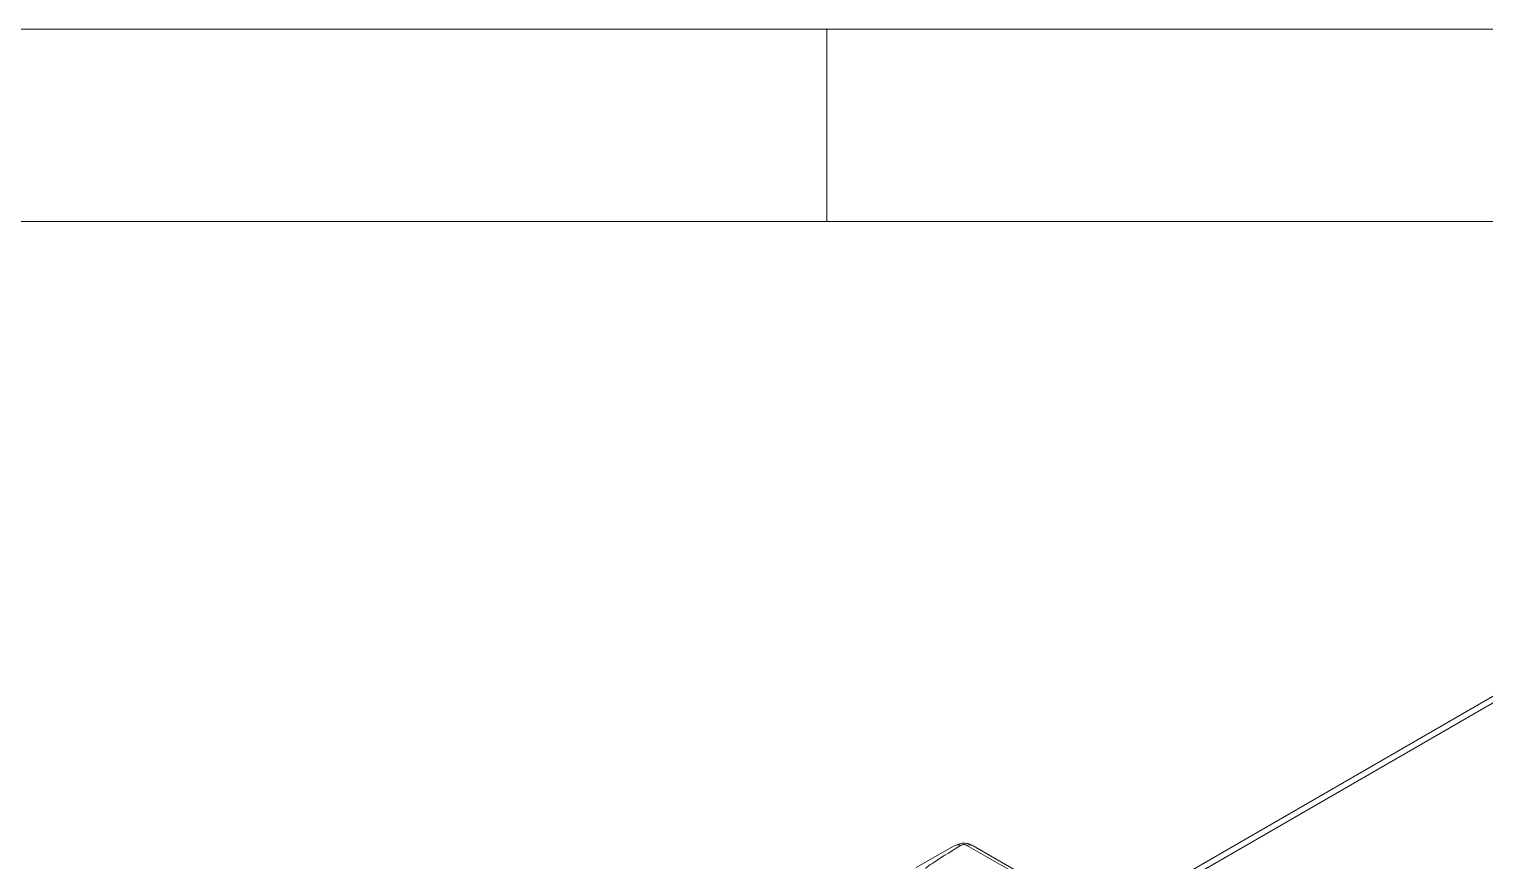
# Model space of a CAD drawing. Header units: inches. Extents: x 0.2 to 16.3, y 0.2 to 11.5.
# Drawn here: x 13.356 to 14.847, y 10.644 to 11.496 of the extents above; entities that cross this region are included whole.
import ezdxf

# ---------------------------------------------------------------- set-up
doc = ezdxf.new("R2010")
doc.units = ezdxf.units.IN
doc.header["$MEASUREMENT"] = 0

msp = doc.modelspace()

# ---------------------------------------------------------------- linework, layer by layer
at = {"color": 7, "linetype": 'Continuous', "lineweight": 18}
for p, q in [((16.3386, 11.4961), (0.1969, 11.4961)), ((14.1732, 11.2992), (14.1732, 11.4961)), ((16.1516, 11.2992), (0.3937, 11.2992)), ((15.3829, 11.1172), (14.4568, 10.5826)), ((14.3035, 10.6597), (14.2647, 10.6373)), ((14.3102, 10.6621), (14.3036, 10.6597)), ((14.3165, 10.6601), (14.3715, 10.6284)), ((14.3232, 10.6597), (14.3782, 10.628))]:
    msp.add_line(p, q, dxfattribs=at)
at = {"color": 8, "linetype": 'Continuous', "lineweight": 18}
msp.add_line((15.3826, 11.1104), (14.4625, 10.5793), dxfattribs=at)
msp.add_arc((14.3074, 10.6523), 0.00835, 69.2973, 117.3726, dxfattribs=at)
at = {"color": 7, "linetype": 'Continuous', "lineweight": 18}
msp.add_arc((14.3194, 10.6523), 0.0083, 62.523, 110.0342, dxfattribs=at)
msp.add_ellipse((15.8696, 11.541), major_axis=(1.5951, 0.9047), ratio=0.007557, start_param=2.925079, end_param=3.146034, dxfattribs=at)
for points, knots in [([(14.323, 10.6595), (14.3216, 10.6603), (14.3187, 10.6619), (14.3142, 10.6625), (14.3113, 10.6622), (14.3102, 10.6621)], [0, 0, 0, 0, 0.3595308, 0.7466153, 1, 1, 1, 1]), ([(14.3103, 10.6601), (14.3107, 10.6603), (14.3114, 10.6606), (14.3128, 10.6609), (14.3143, 10.6609), (14.3156, 10.6606), (14.3162, 10.6603), (14.3165, 10.6601)], [0, 0, 0, 0, 0.209529, 0.419059, 0.628588, 0.838117, 1, 1, 1, 1])]:
    msp.add_open_spline(points, degree=3, knots=knots, dxfattribs=at)

doc.saveas('drawing.dxf')
